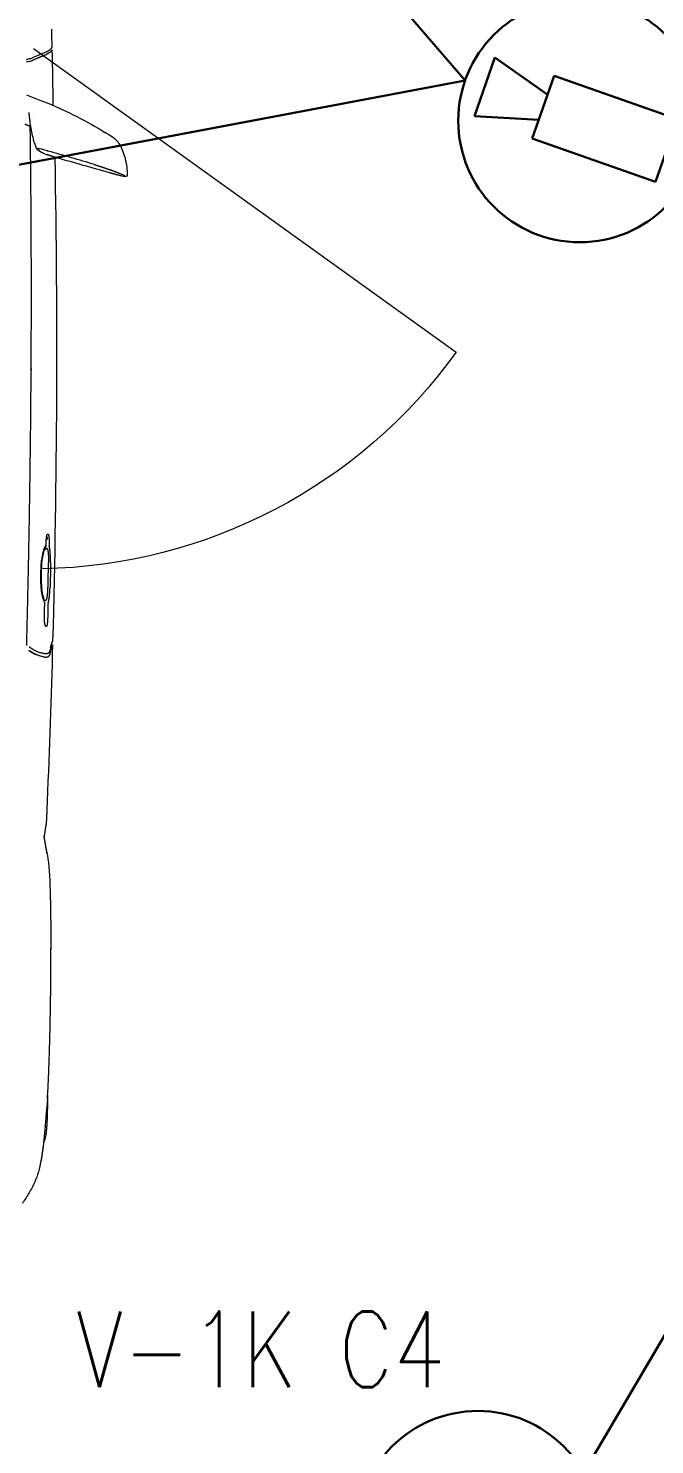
# Model space of a CAD drawing. Extents: x -1073 to 35213, y -1180 to 6950.
# Drawn here: x 18336.3 to 18468.5, y 469.2 to 768.2 of the extents above; entities that cross this region are included whole.
import ezdxf

# ---------------------------------------------------------------- set-up
doc = ezdxf.new("R2010")
doc.units = 0
doc.header["$LTSCALE"] = 25
doc.layers.get('0').update_dxf_attribs({"color": 9, "lineweight": 9})
for name, color, linetype, lineweight in [('04', 9, 'Continuous', 9), ('E-DAHİLİ DOME KAMERA', 7, 'Continuous', 30), ('E-DAHİLİ KAMERA', 7, 'Continuous', 30), ('E-YAZI', 7, 'Continuous', 30)]:
    doc.layers.add(name, color=color, linetype=linetype, lineweight=lineweight)
doc.styles.add('E-YAZI', font='txttw.shx')

# ---------------------------------------------------------------- blocks, each defined once
blk = doc.blocks.new('p-araba-polo')
for p, q in [((1.2434, -0.7769), (1.8845, -1.6687)), ((1.2645, -0.7695), (1.2641, -0.7711)), ((1.2704, -0.7677), (1.2691, -0.7722)), ((1.3524, -0.7899), (1.3581, -0.8058)), ((2.8823, -0.8027), (2.9054, -0.7989)), ((3.4804, -0.8048), (3.4804, -0.8048)), ((2.5081, -0.8127), (2.4946, -0.8171)), ((2.5182, -0.8123), (2.5016, -0.8169))]:
    blk.add_line(p, q)
at = {"flags": 128}
for points in [[(2.9369, -0.8043), (2.9413, -0.8051), (2.9443, -0.8057)], [(1.2022, -0.8147), (1.2141, -0.8149), (1.2407, -0.8155)], [(1.5137, -0.9707), (1.5136, -0.9695), (1.5134, -0.9681)]]:
    blk.add_lwpolyline(points, dxfattribs=at)
blk.add_arc((1.2434, -0.7769), 1.0984, 305.7081, 359.024)
for points, degree, knots in [([(1.2641, -0.7711), (1.2629, -0.7735), (1.2606, -0.7782), (1.2576, -0.7851), (1.2549, -0.7918), (1.2524, -0.798), (1.251, -0.8014), (1.2503, -0.8031)], 3, [0, 0, 0, 0, 0.200006, 0.400013, 0.600017, 0.800016, 1, 1, 1, 1]), ([(1.266, -0.7617), (1.2657, -0.7629), (1.2652, -0.7656), (1.2647, -0.7682), (1.2645, -0.7695)], 3, [0, 0, 0, 0, 0.46415, 1, 1, 1, 1]), ([(1.4428, -0.7788), (1.4397, -0.778), (1.4335, -0.7763), (1.4242, -0.7741), (1.4149, -0.7722), (1.4057, -0.7706), (1.3964, -0.7693), (1.3872, -0.7682), (1.3811, -0.7677), (1.3781, -0.7674)], 3, [0, 0, 0, 0, 0.142855, 0.285712, 0.42857, 0.571428, 0.714286, 0.857143, 1, 1, 1, 1]), ([(2.5061, -0.7672), (2.5071, -0.7685), (2.509, -0.7711), (2.5114, -0.775), (2.5136, -0.7788), (2.5154, -0.7826), (2.5169, -0.7863), (2.5182, -0.7899), (2.5191, -0.7932), (2.5199, -0.7963), (2.5202, -0.7981), (2.5203, -0.799)], 3, [0, 0, 0, 0, 0.111111, 0.222222, 0.333334, 0.444446, 0.555558, 0.666671, 0.77778, 0.888892, 1, 1, 1, 1]), ([(2.5223, -0.7812), (2.5218, -0.78), (2.5207, -0.7777), (2.5187, -0.7741), (2.5165, -0.7705), (2.5148, -0.7681), (2.514, -0.7669)], 3, [0, 0, 0, 0, 0.250011, 0.500014, 0.750025, 1, 1, 1, 1]), ([(3.63, -0.7819), (3.6367, -0.7793), (3.6464, -0.775), (3.6606, -0.7668), (3.6723, -0.7592), (3.6777, -0.7555), (3.6807, -0.7535), (3.6809, -0.7534)], 3, [0, 0, 0, 0, 0.436591, 0.634385, 0.751254, 0.983784, 1, 1, 1, 1]), ([(1.2503, -0.8031), (1.2499, -0.8039), (1.2491, -0.8056), (1.2481, -0.8076), (1.2471, -0.8093), (1.2462, -0.8107), (1.2453, -0.8119), (1.2445, -0.8129), (1.2438, -0.8137), (1.2431, -0.8143), (1.2425, -0.8148), (1.2419, -0.8151), (1.2414, -0.8154), (1.241, -0.8155), (1.2407, -0.8155), (1.2406, -0.8155)], 3, [0, 0, 0, 0, 0.07794, 0.15591, 0.233922, 0.311977, 0.39007, 0.468193, 0.546341, 0.624507, 0.702688, 0.780882, 0.859085, 0.937296, 1, 1, 1, 1]), ([(1.4624, -0.7935), (1.4598, -0.7889), (1.4571, -0.7846), (1.4542, -0.7825), (1.4531, -0.782)], 3, [0, 0, 0, 0, 0.780073, 1, 1, 1, 1]), ([(2.2716, -0.8049), (2.2712, -0.805), (2.2703, -0.8053), (2.2693, -0.8057), (2.2687, -0.8062), (2.2682, -0.8066), (2.2682, -0.8069), (2.2682, -0.8071)], 3, [0, 0, 0, 0, 0.200032, 0.399941, 0.599916, 0.79985, 1, 1, 1, 1]), ([(2.2737, -0.8044), (2.2733, -0.8045), (2.2726, -0.8046), (2.2719, -0.8048), (2.2716, -0.8049)], 3, [0, 0, 0, 0, 0.50004, 1, 1, 1, 1]), ([(2.2768, -0.8039), (2.2763, -0.804), (2.2752, -0.8041), (2.2742, -0.8043), (2.2737, -0.8044)], 3, [0, 0, 0, 0, 0.500746, 1, 1, 1, 1]), ([(2.2741, -0.8055), (2.2741, -0.8055), (2.2742, -0.8056), (2.2743, -0.8056), (2.2744, -0.8057), (2.2746, -0.8057), (2.2748, -0.8058), (2.275, -0.8058), (2.2752, -0.8058), (2.2754, -0.8059), (2.2757, -0.8059), (2.2759, -0.8059), (2.2762, -0.8059), (2.2765, -0.8059), (2.2768, -0.8059), (2.277, -0.8059), (2.2773, -0.8059), (2.2776, -0.8059), (2.2779, -0.8059), (2.2782, -0.8059), (2.2785, -0.8058), (2.2787, -0.8058), (2.279, -0.8058), (2.2792, -0.8057), (2.2794, -0.8057), (2.2796, -0.8056), (2.2797, -0.8056), (2.2798, -0.8055), (2.2799, -0.8054), (2.28, -0.8054), (2.28, -0.8053), (2.28, -0.8053), (2.28, -0.8052), (2.2799, -0.8051), (2.2798, -0.8051), (2.2797, -0.805), (2.2796, -0.805), (2.2794, -0.805), (2.2792, -0.8049), (2.2791, -0.8049), (2.2788, -0.8048), (2.2786, -0.8048), (2.2783, -0.8048), (2.2781, -0.8048), (2.2778, -0.8048), (2.2775, -0.8047), (2.2773, -0.8047), (2.277, -0.8047), (2.2767, -0.8048), (2.2764, -0.8048), (2.2761, -0.8048), (2.2758, -0.8048), (2.2755, -0.8048), (2.2753, -0.8049), (2.275, -0.8049), (2.2748, -0.805), (2.2746, -0.805), (2.2744, -0.8051), (2.2743, -0.8051), (2.2742, -0.8052), (2.2741, -0.8052), (2.274, -0.8053), (2.274, -0.8054), (2.274, -0.8054), (2.2741, -0.8055)], 2, [0, 0, 0, 0.03125, 0.03125, 0.0625, 0.0625, 0.09375, 0.09375, 0.125, 0.125, 0.15625, 0.15625, 0.1875, 0.1875, 0.21875, 0.21875, 0.25, 0.25, 0.28125, 0.28125, 0.3125, 0.3125, 0.34375, 0.34375, 0.375, 0.375, 0.40625, 0.40625, 0.4375, 0.4375, 0.46875, 0.46875, 0.5, 0.5, 0.53125, 0.53125, 0.5625, 0.5625, 0.59375, 0.59375, 0.625, 0.625, 0.65625, 0.65625, 0.6875, 0.6875, 0.71875, 0.71875, 0.75, 0.75, 0.78125, 0.78125, 0.8125, 0.8125, 0.84375, 0.84375, 0.875, 0.875, 0.90625, 0.90625, 0.9375, 0.9375, 0.96875, 0.96875, 1, 1, 1]), ([(2.297, -0.8017), (2.2969, -0.8018), (2.2963, -0.8023), (2.295, -0.803), (2.2938, -0.8032), (2.2932, -0.8032)], 3, [0, 0, 0, 0, 0.130291, 0.564489, 1, 1, 1, 1]), ([(2.297, -0.8017), (2.2972, -0.8016), (2.301, -0.7987), (2.3136, -0.7955), (2.3248, -0.7943)], 3, [0, 0, 0, 0, 0.178952, 1, 1, 1, 1]), ([(2.2983, -0.8049), (2.2987, -0.8043), (2.2995, -0.8032), (2.3004, -0.8021), (2.3008, -0.8016)], 3, [0, 0, 0, 0, 0.500003, 1, 1, 1, 1]), ([(2.2989, -0.8054), (2.2988, -0.8053), (2.2986, -0.8052), (2.2984, -0.805), (2.2983, -0.8049)], 3, [0, 0, 0, 0, 0.500356, 1, 1, 1, 1]), ([(2.2986, -0.8051), (2.2986, -0.8051), (2.2986, -0.8051), (2.2986, -0.8051), (2.2986, -0.8051), (2.2986, -0.8051), (2.2986, -0.8051), (2.2986, -0.8051), (2.2986, -0.8051), (2.2986, -0.8051), (2.2986, -0.8051)], 5, [0, 0, 0, 0, 0, 0, 1, 1, 1, 1, 1, 1.000001, 1.000001, 1.000001, 1.000001, 1.000001, 1.000001]), ([(2.2998, -0.8059), (2.2997, -0.8058), (2.2993, -0.8057), (2.2991, -0.8055), (2.2989, -0.8054)], 3, [0, 0, 0, 0, 0.50055, 1, 1, 1, 1]), ([(2.3008, -0.8016), (2.3013, -0.8011), (2.3022, -0.8), (2.3025, -0.7993), (2.3027, -0.799)], 3, [0, 0, 0, 0, 0.509408, 1, 1, 1, 1]), ([(2.3786, -0.7927), (2.3767, -0.7926), (2.373, -0.7924), (2.3675, -0.7922), (2.362, -0.7922), (2.3565, -0.7921), (2.3511, -0.7922), (2.3456, -0.7924), (2.3402, -0.7926), (2.3347, -0.7929), (2.3293, -0.7932), (2.3257, -0.7936), (2.3238, -0.7938)], 3, [0, 0, 0, 0, 0.102987, 0.20371, 0.303045, 0.401606, 0.499856, 0.598179, 0.696932, 0.796495, 0.89732, 1, 1, 1, 1]), ([(2.38, -0.8073), (2.3784, -0.8073), (2.3751, -0.8074), (2.37, -0.8076), (2.3649, -0.8077), (2.3598, -0.8078), (2.3547, -0.8079), (2.3495, -0.808), (2.3444, -0.8081), (2.3392, -0.8082), (2.3341, -0.8083), (2.3308, -0.8083), (2.3291, -0.8083)], 3, [0, 0, 0, 0, 0.1002, 0.200233, 0.300317, 0.400316, 0.500131, 0.599928, 0.699887, 0.799935, 0.899923, 1, 1, 1, 1]), ([(2.4127, -0.8005), (2.4122, -0.8001), (2.4111, -0.7995), (2.409, -0.7985), (2.4066, -0.7976), (2.4038, -0.7967), (2.4007, -0.7958), (2.3974, -0.7951), (2.3938, -0.7944), (2.3902, -0.7939), (2.3864, -0.7934), (2.3825, -0.793), (2.3799, -0.7928), (2.3786, -0.7927)], 3, [0, 0, 0, 0, 0.094086, 0.18838, 0.282166, 0.375067, 0.46693, 0.557743, 0.647572, 0.736525, 0.824751, 0.912466, 1, 1, 1, 1]), ([(2.4069, -0.804), (2.4065, -0.8042), (2.4056, -0.8046), (2.4038, -0.8051), (2.4017, -0.8055), (2.3992, -0.8059), (2.3965, -0.8062), (2.3935, -0.8065), (2.3903, -0.8067), (2.387, -0.8069), (2.3836, -0.8071), (2.3812, -0.8072), (2.38, -0.8073)], 3, [0, 0, 0, 0, 0.099981, 0.199964, 0.299947, 0.399942, 0.499946, 0.599951, 0.699957, 0.799971, 0.899986, 1, 1, 1, 1]), ([(2.4078, -0.8035), (2.4077, -0.8036), (2.4074, -0.8038), (2.4071, -0.8039), (2.4069, -0.804)], 3, [0, 0, 0, 0, 0.500231, 1, 1, 1, 1]), ([(2.4088, -0.802), (2.4088, -0.8022), (2.4086, -0.8028), (2.4081, -0.8033), (2.4078, -0.8035)], 3, [0, 0, 0, 0, 0.494147, 1, 1, 1, 1]), ([(2.4141, -0.8073), (2.4182, -0.8072), (2.4266, -0.8071), (2.4349, -0.8069), (2.4391, -0.8068)], 3, [0, 0, 0, 0, 0.500013, 1, 1, 1, 1]), ([(2.4391, -0.8068), (2.4409, -0.8067), (2.4445, -0.8066), (2.4481, -0.8064), (2.4499, -0.8063)], 3, [0, 0, 0, 0, 0.500042, 1, 1, 1, 1]), ([(2.4499, -0.8063), (2.4506, -0.8063), (2.4519, -0.8062), (2.4532, -0.8061), (2.4538, -0.8061)], 3, [0, 0, 0, 0, 0.500317, 1, 1, 1, 1]), ([(2.4538, -0.8061), (2.4544, -0.806), (2.4557, -0.8059), (2.4569, -0.8058), (2.4575, -0.8057)], 3, [0, 0, 0, 0, 0.500536, 1, 1, 1, 1]), ([(2.4595, -0.801), (2.4592, -0.8009), (2.4586, -0.8007), (2.4578, -0.8006), (2.4574, -0.8006)], 3, [0, 0, 0, 0, 0.499947, 1, 1, 1, 1]), ([(2.463, -0.8024), (2.4629, -0.8023), (2.4626, -0.802), (2.4618, -0.8016), (2.4608, -0.8013), (2.46, -0.8011), (2.4595, -0.801)], 3, [0, 0, 0, 0, 0.250841, 0.501885, 0.750982, 1, 1, 1, 1]), ([(2.5203, -0.799), (2.5205, -0.7998), (2.5207, -0.8015), (2.5207, -0.8036), (2.5205, -0.8053), (2.5202, -0.8067), (2.5197, -0.8079), (2.519, -0.809), (2.5182, -0.8098), (2.5173, -0.8105), (2.5162, -0.8111), (2.5151, -0.8116), (2.514, -0.812), (2.5127, -0.8123), (2.5119, -0.8124), (2.5115, -0.8125)], 3, [0, 0, 0, 0, 0.076921, 0.153841, 0.230758, 0.307684, 0.38461, 0.461531, 0.538451, 0.615377, 0.692305, 0.769227, 0.846147, 0.923076, 1, 1, 1, 1]), ([(2.5278, -0.7987), (2.5276, -0.7979), (2.5274, -0.7964), (2.5268, -0.7937), (2.526, -0.7908), (2.525, -0.7877), (2.5238, -0.7845), (2.5228, -0.7823), (2.5223, -0.7812)], 3, [0, 0, 0, 0, 0.166664, 0.333329, 0.499996, 0.666663, 0.833332, 1, 1, 1, 1]), ([(2.8823, -0.8027), (2.8825, -0.8028), (2.8829, -0.8029), (2.883, -0.8032), (2.8829, -0.8032), (2.8827, -0.8032), (2.8826, -0.8032)], 3, [0, 0, 0, 0, 0.249685, 0.499599, 0.749749, 1, 1, 1, 1]), ([(2.9447, -0.8057), (2.948, -0.8063), (2.9714, -0.8098), (3.0015, -0.8114), (3.0343, -0.8121)], 3, [0, 0, 0, 0, 0.131477, 1, 1, 1, 1]), ([(3.46, -0.8061), (3.4566, -0.8063), (3.4499, -0.8067), (3.4362, -0.8075), (3.4129, -0.8086), (3.3796, -0.8099), (3.339, -0.8111), (3.2984, -0.812), (3.2603, -0.8127), (3.226, -0.8131), (3.193, -0.8134), (3.1656, -0.8135), (3.1487, -0.8134), (3.1435, -0.8134)], 3, [0, 0, 0, 0, 0.03531, 0.070597, 0.141114, 0.269195, 0.390859, 0.518959, 0.640794, 0.737038, 0.833171, 0.948447, 1, 1, 1, 1]), ([(3.4534, -0.8065), (3.4733, -0.8062), (3.5024, -0.8054), (3.5233, -0.8042), (3.533, -0.8032), (3.5394, -0.8022), (3.5462, -0.8005), (3.5507, -0.7987), (3.5521, -0.7981)], 3, [0, 0, 0, 0, 0.418831, 0.714948, 0.835581, 0.907738, 0.972168, 1, 1, 1, 1]), ([(3.4649, -0.8058), (3.4648, -0.8058), (3.4647, -0.8058), (3.4648, -0.8058), (3.4649, -0.8058)], 3, [0, 0, 0, 0, 0.506131, 1, 1, 1, 1]), ([(3.4649, -0.8058), (3.4695, -0.8055), (3.4787, -0.8047), (3.4878, -0.8037), (3.4924, -0.8031)], 3, [0, 0, 0, 0, 0.500005, 1, 1, 1, 1]), ([(3.4924, -0.8031), (3.496, -0.8029), (3.5031, -0.8024), (3.5136, -0.8016), (3.5237, -0.8008), (3.5336, -0.8), (3.5432, -0.799), (3.5524, -0.798), (3.5613, -0.797), (3.5699, -0.7958), (3.5781, -0.7946), (3.5859, -0.7933), (3.5934, -0.7919), (3.5988, -0.7908), (3.6016, -0.7902), (3.6022, -0.7901)], 3, [0, 0, 0, 0, 0.08164, 0.163278, 0.244914, 0.326547, 0.408179, 0.489811, 0.571441, 0.653071, 0.734702, 0.816332, 0.897962, 0.979592, 1, 1, 1, 1]), ([(3.5624, -0.7968), (3.5668, -0.7962), (3.5918, -0.7928), (3.6137, -0.7881), (3.6286, -0.7825), (3.63, -0.7819)], 3, [0, 0, 0, 0, 0.15043, 0.932957, 1, 1, 1, 1]), ([(1.2457, -0.8156), (1.2458, -0.8156), (1.2463, -0.8156), (1.2468, -0.8154), (1.2471, -0.8153)], 3, [0, 0, 0, 0, 0.428562, 1, 1, 1, 1]), ([(1.3093, -0.8169), (1.3093, -0.8169), (1.3091, -0.8171), (1.3093, -0.8173), (1.3095, -0.8173), (1.3096, -0.8173)], 3, [0, 0, 0, 0, 0.249605, 0.624714, 1, 1, 1, 1]), ([(2.2722, -0.8088), (2.2727, -0.8089), (2.2738, -0.8091), (2.2758, -0.8092), (2.2772, -0.8093), (2.2779, -0.8094)], 3, [0, 0, 0, 0, 0.335117, 0.665479, 1, 1, 1, 1]), ([(2.2779, -0.8094), (2.2791, -0.8094), (2.2814, -0.8095), (2.2838, -0.8095), (2.285, -0.8094)], 3, [0, 0, 0, 0, 0.498978, 1, 1, 1, 1]), ([(2.3275, -0.8125), (2.3294, -0.8126), (2.333, -0.8126), (2.3386, -0.8125), (2.3441, -0.8125), (2.3495, -0.8124), (2.355, -0.8123), (2.3604, -0.8122), (2.3659, -0.8121), (2.3713, -0.8119), (2.3768, -0.8117), (2.3804, -0.8115), (2.3822, -0.8115)], 3, [0, 0, 0, 0, 0.102849, 0.203676, 0.303192, 0.4019, 0.500189, 0.598402, 0.69691, 0.796181, 0.896881, 1, 1, 1, 1]), ([(2.519, -0.8089), (2.519, -0.8089), (2.519, -0.8089), (2.519, -0.8089), (2.519, -0.8089), (2.519, -0.8089), (2.519, -0.8089), (2.519, -0.8089), (2.519, -0.8089), (2.519, -0.8089), (2.519, -0.8089)], 5, [0, 0, 0, 0, 0, 0, 1, 1, 1, 1, 1, 1.000001, 1.000001, 1.000001, 1.000001, 1.000001, 1.000001]), ([(1.4494, -0.9597), (1.4494, -0.9597), (1.4494, -0.9597), (1.4494, -0.9597), (1.4494, -0.9597), (1.4494, -0.9597), (1.4494, -0.9597)], 3, [0, 0, 0, 0, 1, 1, 1, 1.000001, 1.000001, 1.000001, 1.000001]), ([(1.4495, -0.9599), (1.4495, -0.9599), (1.4495, -0.9599), (1.4495, -0.9599), (1.4495, -0.9599), (1.4495, -0.9599), (1.4495, -0.9599)], 3, [0, 0, 0, 0, 1, 1, 1, 1.000001, 1.000001, 1.000001, 1.000001]), ([(1.4495, -0.9599), (1.4495, -0.9599), (1.4495, -0.9599), (1.4495, -0.9599), (1.4495, -0.9599), (1.4495, -0.9599), (1.4495, -0.9599)], 3, [0, 0, 0, 0, 1, 1, 1, 1.000001, 1.000001, 1.000001, 1.000001]), ([(1.4495, -0.9602), (1.4495, -0.9602), (1.4495, -0.9602), (1.4495, -0.9602), (1.4495, -0.9602), (1.4495, -0.9602), (1.4495, -0.9602)], 3, [0, 0, 0, 0, 1, 1, 1, 1, 1, 1, 1]), ([(1.4495, -0.9603), (1.4495, -0.9603), (1.4495, -0.9603), (1.4495, -0.9603), (1.4495, -0.9603), (1.4495, -0.9603), (1.4495, -0.9603)], 3, [0, 0, 0, 0, 1, 1, 1, 1, 1, 1, 1]), ([(1.4497, -0.9607), (1.4497, -0.9607), (1.4497, -0.9607), (1.4497, -0.9607), (1.4497, -0.9607), (1.4497, -0.9607), (1.4497, -0.9607)], 3, [0, 0, 0, 0, 1, 1, 1, 1.000001, 1.000001, 1.000001, 1.000001])]:
    blk.add_open_spline(points, degree=degree, knots=knots)
for points, degree in [([(1.2691, -0.7722), (1.2662, -0.7781), (1.2636, -0.7837), (1.2613, -0.7892), (1.2593, -0.7946), (1.2574, -0.7994), (1.2557, -0.8032)], 6), ([(1.2704, -0.7676), (1.2708, -0.7657), (1.2712, -0.7637), (1.2715, -0.7617)], 3), ([(1.3412, -0.7619), (1.3449, -0.7712), (1.3486, -0.7806), (1.3524, -0.7899)], 3), ([(1.3844, -0.7736), (1.3844, -0.7736), (1.3845, -0.7736), (1.3845, -0.7736), (1.3845, -0.7736)], 4), ([(1.3845, -0.7736), (1.3845, -0.7736), (1.3845, -0.7736), (1.3845, -0.7736)], 3), ([(1.4076, -0.771), (1.4061, -0.767), (1.4046, -0.7629), (1.4031, -0.7589)], 3), ([(1.4031, -0.7589), (1.4046, -0.7629), (1.4061, -0.767), (1.4076, -0.771)], 3), ([(2.5038, -0.7623), (2.321, -0.767), (2.1382, -0.7705), (1.9555, -0.7726), (1.7727, -0.7732), (1.5899, -0.7723), (1.4072, -0.7698)], 6), ([(1.9191, -0.7717), (1.9195, -0.7717), (1.9199, -0.7717), (1.9204, -0.7717), (1.9208, -0.7717), (1.9212, -0.7717), (1.9216, -0.7717), (1.9221, -0.7717)], 7), ([(1.9263, -0.7717), (1.9263, -0.7717), (1.9263, -0.7717), (1.9263, -0.7717), (1.9263, -0.7717), (1.9263, -0.7717)], 5), ([(1.9263, -0.7717), (1.9263, -0.7717), (1.9263, -0.7717), (1.9263, -0.7717)], 3), ([(2.514, -0.7669), (2.5155, -0.769), (2.5168, -0.771), (2.5181, -0.7731), (2.5193, -0.7751), (2.5204, -0.7772), (2.5214, -0.7792), (2.5223, -0.7812)], 7), ([(1.2471, -0.8153), (1.248, -0.8148), (1.249, -0.814), (1.2503, -0.8126), (1.2518, -0.8109), (1.2536, -0.8078), (1.2557, -0.8032)], 6), ([(1.2557, -0.8032), (1.2557, -0.8032), (1.2557, -0.8032), (1.2557, -0.8032)], 3), ([(1.3581, -0.8058), (1.3759, -0.8479), (1.3959, -0.8891), (1.4202, -0.9276)], 3), ([(1.4428, -0.7788), (1.444, -0.7792), (1.4452, -0.7795), (1.4465, -0.7799), (1.4477, -0.7803), (1.4489, -0.7807), (1.4502, -0.781), (1.4514, -0.7814), (1.4526, -0.7818)], 8), ([(1.4526, -0.7818), (1.4527, -0.7819), (1.4528, -0.7819), (1.4528, -0.7819), (1.4529, -0.7819), (1.453, -0.782), (1.4531, -0.782), (1.4532, -0.782)], 7), ([(1.4545, -0.7837), (1.4542, -0.7826), (1.4535, -0.7821), (1.4526, -0.7818)], 3), ([(1.4526, -0.7818), (1.4535, -0.7821), (1.4542, -0.7826), (1.4545, -0.7837)], 3), ([(1.4544, -0.7868), (1.4547, -0.7861), (1.4548, -0.7852), (1.4546, -0.7845)], 3), ([(1.4546, -0.7845), (1.4548, -0.7852), (1.4547, -0.7861), (1.4544, -0.7868)], 3), ([(1.455, -0.7901), (1.4547, -0.789), (1.4546, -0.7881), (1.4545, -0.7875)], 3), ([(1.4549, -0.7896), (1.4549, -0.7898), (1.455, -0.79), (1.455, -0.7901)], 3), ([(1.4597, -0.8079), (1.4579, -0.8017), (1.456, -0.795), (1.455, -0.7901)], 3), ([(1.4591, -0.8058), (1.4592, -0.8061), (1.4592, -0.8064), (1.4593, -0.8067), (1.4594, -0.807), (1.4595, -0.8073), (1.4596, -0.8076), (1.4597, -0.8079)], 7), ([(1.4597, -0.8079), (1.4595, -0.8072), (1.4593, -0.8065), (1.4591, -0.8058)], 3), ([(1.462, -0.7931), (1.4623, -0.7933), (1.4625, -0.7937), (1.4626, -0.7941)], 3), ([(1.4626, -0.7941), (1.4625, -0.7937), (1.4623, -0.7933), (1.462, -0.7931)], 3), ([(1.4674, -0.8052), (1.4652, -0.7989), (1.4637, -0.796), (1.4624, -0.7935)], 3), ([(1.4673, -0.8051), (1.4674, -0.8052), (1.4675, -0.8053), (1.4675, -0.8054)], 3), ([(1.4675, -0.8054), (1.4675, -0.8053), (1.4674, -0.8052), (1.4673, -0.8051)], 3), ([(1.474, -0.8265), (1.4732, -0.8236), (1.4722, -0.8203), (1.4712, -0.817), (1.4702, -0.8138), (1.4693, -0.8107), (1.4683, -0.8078), (1.4675, -0.8054)], 7), ([(2.2682, -0.8071), (2.2683, -0.8075), (2.2688, -0.8079), (2.2696, -0.8082), (2.2707, -0.8085), (2.2722, -0.8088)], 5), ([(2.2737, -0.8044), (2.2732, -0.8045), (2.2728, -0.8046), (2.2724, -0.8047), (2.272, -0.8048), (2.2716, -0.8049)], 5), ([(2.2839, -0.8035), (2.2825, -0.8035), (2.2809, -0.8036), (2.2796, -0.8037), (2.2782, -0.8038), (2.2768, -0.8039)], 5), ([(2.2917, -0.8033), (2.2906, -0.8033), (2.2894, -0.8033), (2.2883, -0.8034), (2.2872, -0.8034), (2.2861, -0.8034), (2.285, -0.8035), (2.2839, -0.8035)], 7), ([(2.2917, -0.8033), (2.2891, -0.8034), (2.2865, -0.8034), (2.2839, -0.8035)], 3), ([(2.2917, -0.8033), (2.2934, -0.8013), (2.2971, -0.7992), (2.3027, -0.7971), (2.3094, -0.7957), (2.3164, -0.7946), (2.3238, -0.7938)], 6), ([(2.2932, -0.8032), (2.2927, -0.8032), (2.2922, -0.8033), (2.2917, -0.8033)], 3), ([(2.2932, -0.8032), (2.2929, -0.8033), (2.2926, -0.8033), (2.2923, -0.8033), (2.292, -0.8033), (2.2917, -0.8033)], 5), ([(2.2983, -0.8049), (2.2984, -0.805), (2.2985, -0.805), (2.2986, -0.8051), (2.2986, -0.8052), (2.2987, -0.8053), (2.2988, -0.8053), (2.2989, -0.8054)], 7), ([(2.2989, -0.8054), (2.2992, -0.8056), (2.2995, -0.8057), (2.2998, -0.8059)], 3), ([(2.2998, -0.8059), (2.302, -0.8069), (2.3057, -0.8077), (2.3109, -0.8081), (2.3168, -0.8082), (2.3226, -0.8083), (2.3291, -0.8083)], 6), ([(2.3027, -0.799), (2.3027, -0.7989), (2.3027, -0.7989), (2.3027, -0.7989)], 3), ([(2.3248, -0.7943), (2.3419, -0.7927), (2.3604, -0.7923), (2.3779, -0.7933)], 3), ([(2.3779, -0.7933), (2.3912, -0.7942), (2.4044, -0.7974), (2.408, -0.7997)], 3), ([(2.4141, -0.8073), (2.412, -0.8084), (2.4082, -0.8094), (2.4026, -0.8101), (2.3961, -0.8107), (2.3894, -0.8111), (2.3822, -0.8115)], 6), ([(2.4088, -0.802), (2.409, -0.8013), (2.4089, -0.8007), (2.4086, -0.8)], 3), ([(2.4377, -0.7999), (2.4327, -0.8), (2.4277, -0.8001), (2.4227, -0.8002), (2.4177, -0.8003), (2.4127, -0.8005)], 5), ([(2.4127, -0.8004), (2.4127, -0.8005), (2.4127, -0.8005), (2.4127, -0.8005), (2.4127, -0.8005)], 4), ([(2.4127, -0.8004), (2.4127, -0.8005), (2.4127, -0.8005), (2.4127, -0.8005), (2.4127, -0.8005)], 4), ([(2.4486, -0.7999), (2.4464, -0.7998), (2.4443, -0.7998), (2.4421, -0.7998), (2.4399, -0.7998), (2.4377, -0.7999)], 5), ([(2.4391, -0.8068), (2.4412, -0.8067), (2.4435, -0.8066), (2.4456, -0.8066), (2.4478, -0.8065), (2.4499, -0.8063)], 5), ([(2.4574, -0.8006), (2.4558, -0.8003), (2.4541, -0.8001), (2.4523, -0.8), (2.4504, -0.7999), (2.4486, -0.7999)], 5), ([(2.4499, -0.8063), (2.4507, -0.8063), (2.4515, -0.8063), (2.4523, -0.8062), (2.453, -0.8062), (2.4538, -0.8061)], 5), ([(2.4595, -0.801), (2.4592, -0.8009), (2.4588, -0.8008), (2.4583, -0.8007), (2.4579, -0.8006), (2.4574, -0.8006)], 5), ([(2.4575, -0.8057), (2.4594, -0.8055), (2.4611, -0.8051), (2.4623, -0.8048), (2.4631, -0.8044), (2.4633, -0.804)], 5), ([(2.463, -0.8024), (2.4627, -0.8021), (2.4622, -0.8018), (2.4615, -0.8015), (2.4606, -0.8012), (2.4595, -0.801)], 5), ([(2.4633, -0.804), (2.4634, -0.8036), (2.4635, -0.8034), (2.4634, -0.803), (2.4633, -0.8028), (2.463, -0.8024)], 5), ([(2.5016, -0.8169), (2.6117, -0.8139), (2.7216, -0.8101), (2.8316, -0.8056)], 3), ([(2.5278, -0.7987), (2.5285, -0.8037), (2.5283, -0.807), (2.5272, -0.8087), (2.5256, -0.8104), (2.5236, -0.8113), (2.5213, -0.8119), (2.5189, -0.8123)], 7), ([(2.8316, -0.8056), (2.8487, -0.8049), (2.8658, -0.8042), (2.8829, -0.8032)], 3), ([(2.8316, -0.8056), (2.8316, -0.8056), (2.8316, -0.8056), (2.8316, -0.8055), (2.8316, -0.8053), (2.8316, -0.805)], 5), ([(2.8316, -0.805), (2.8316, -0.8052), (2.8316, -0.8054), (2.8316, -0.8056), (2.8316, -0.8056), (2.8316, -0.8056)], 5), ([(2.8823, -0.8027), (2.8827, -0.8028), (2.8829, -0.803), (2.883, -0.8031), (2.883, -0.8032), (2.8829, -0.8032), (2.8827, -0.8032)], 6), ([(2.943, -0.8054), (2.935, -0.804), (2.9273, -0.8026), (2.9198, -0.8013), (2.9125, -0.8001), (2.9054, -0.7989)], 5), ([(2.9054, -0.7989), (2.9062, -0.799), (2.907, -0.7992), (2.9078, -0.7993)], 3), ([(2.943, -0.8054), (2.9429, -0.8054), (2.9428, -0.8054), (2.9427, -0.8054)], 3), ([(2.9428, -0.8054), (2.9428, -0.8054), (2.9428, -0.8054), (2.9428, -0.8054), (2.9429, -0.8054), (2.9429, -0.8054), (2.9429, -0.8054), (2.943, -0.8054), (2.943, -0.8054)], 8), ([(2.9433, -0.8055), (2.9432, -0.8055), (2.9432, -0.8055), (2.9431, -0.8055), (2.9431, -0.8055), (2.943, -0.8054)], 5), ([(2.943, -0.8054), (2.9431, -0.8055), (2.9431, -0.8055), (2.9432, -0.8055), (2.9433, -0.8055), (2.9433, -0.8055)], 5), ([(2.9434, -0.8055), (2.9433, -0.8055), (2.9431, -0.8055), (2.943, -0.8054)], 3), ([(3.4597, -0.8061), (3.4598, -0.8061), (3.4598, -0.8061), (3.4599, -0.8061), (3.4599, -0.8061), (3.46, -0.8061), (3.46, -0.8061)], 6), ([(3.4645, -0.8058), (3.4646, -0.8058), (3.4647, -0.8058), (3.4648, -0.8058), (3.4649, -0.8058)], 4), ([(3.4646, -0.8058), (3.4646, -0.8058), (3.4647, -0.8058), (3.4648, -0.8058), (3.4649, -0.8058)], 4), ([(3.4646, -0.8058), (3.4646, -0.8058), (3.4647, -0.8058), (3.4648, -0.8058), (3.4648, -0.8058), (3.4649, -0.8058), (3.4649, -0.8058)], 6), ([(3.4646, -0.8058), (3.4646, -0.8058), (3.4646, -0.8058), (3.4646, -0.8058)], 3), ([(3.4646, -0.8058), (3.4646, -0.8058), (3.4647, -0.8058), (3.4647, -0.8058), (3.4648, -0.8058), (3.4649, -0.8058), (3.4649, -0.8058)], 6), ([(3.4649, -0.8058), (3.4648, -0.8058), (3.4648, -0.8058), (3.4647, -0.8058), (3.4647, -0.8058), (3.4648, -0.8058), (3.4649, -0.8058)], 6), ([(1.2021, -0.8147), (1.2022, -0.8147), (1.2023, -0.8147), (1.2023, -0.8147)], 3), ([(1.2459, -0.8156), (1.2461, -0.8156), (1.2463, -0.8156), (1.2465, -0.8155), (1.2468, -0.8154), (1.2471, -0.8153)], 5), ([(1.2462, -0.8156), (1.2852, -0.8164), (1.3242, -0.8172), (1.3633, -0.8178)], 3), ([(1.3096, -0.8173), (1.3094, -0.8173), (1.3093, -0.8173), (1.3092, -0.8173), (1.3091, -0.8171), (1.3092, -0.817), (1.3093, -0.8168)], 6), ([(1.4597, -0.8079), (1.4597, -0.8079), (1.4597, -0.8079), (1.4597, -0.8079)], 3), ([(1.4597, -0.8079), (1.4597, -0.8079), (1.4597, -0.8079), (1.4597, -0.8079)], 3), ([(1.4882, -0.9052), (1.4785, -0.8731), (1.4689, -0.8405), (1.4597, -0.8079)], 3), ([(1.4726, -0.8217), (1.8132, -0.8277), (2.154, -0.8262), (2.4946, -0.8171)], 3), ([(1.5054, -0.937), (1.4952, -0.9003), (1.4846, -0.8634), (1.474, -0.8265)], 3), ([(1.474, -0.8265), (1.474, -0.8265), (1.474, -0.8265), (1.474, -0.8265)], 3), ([(1.4752, -0.8307), (1.475, -0.8301), (1.4749, -0.8295), (1.4747, -0.8289), (1.4745, -0.8283), (1.4743, -0.8277), (1.4742, -0.8271), (1.474, -0.8265)], 7), ([(1.474, -0.8265), (1.474, -0.8265), (1.474, -0.8265), (1.474, -0.8265)], 3), ([(2.2779, -0.8094), (2.2793, -0.8094), (2.2807, -0.8094), (2.2821, -0.8095), (2.2836, -0.8095), (2.285, -0.8094)], 5), ([(2.285, -0.8094), (2.2867, -0.8094), (2.2881, -0.8094), (2.2897, -0.8094), (2.2913, -0.8094), (2.2929, -0.8094)], 5), ([(2.285, -0.8094), (2.2876, -0.8094), (2.2902, -0.8094), (2.2929, -0.8094)], 3), ([(2.3275, -0.8125), (2.3198, -0.8125), (2.3127, -0.8123), (2.3055, -0.812), (2.2994, -0.8115), (2.2952, -0.8105), (2.2929, -0.8094)], 6), ([(2.5081, -0.8127), (2.5088, -0.8127), (2.5095, -0.8127), (2.5101, -0.8126), (2.5108, -0.8126), (2.5115, -0.8125)], 5), ([(2.5115, -0.8125), (2.5115, -0.8125), (2.5116, -0.8125), (2.5116, -0.8125), (2.5117, -0.8125)], 4), ([(2.5115, -0.8125), (2.5115, -0.8125), (2.5116, -0.8125), (2.5116, -0.8125), (2.5117, -0.8125)], 4), ([(2.5182, -0.8123), (2.5184, -0.8123), (2.5187, -0.8123), (2.5189, -0.8123)], 3), ([(3.0344, -0.8121), (3.07, -0.8129), (3.1076, -0.8133), (3.1465, -0.8134)], 3), ([(1.4882, -0.9052), (1.4901, -0.9113), (1.4914, -0.9158), (1.4931, -0.9211), (1.495, -0.9267), (1.4964, -0.9304), (1.4978, -0.9343), (1.4991, -0.9376)], 7), ([(1.4882, -0.9052), (1.4882, -0.9052), (1.4882, -0.9052), (1.4882, -0.9052)], 3), ([(1.4882, -0.9052), (1.4882, -0.9052), (1.4882, -0.9052), (1.4882, -0.9052)], 3), ([(1.4496, -0.9605), (1.4386, -0.9555), (1.4345, -0.9495), (1.4302, -0.9441), (1.4257, -0.9363), (1.4202, -0.9276)], 5), ([(1.4202, -0.9276), (1.4202, -0.9277), (1.4203, -0.9277), (1.4203, -0.9278)], 3), ([(1.4203, -0.9278), (1.4203, -0.9278), (1.4202, -0.9277), (1.4202, -0.9277), (1.4202, -0.9277), (1.4202, -0.9276)], 5), ([(1.4295, -0.9406), (1.4295, -0.9407), (1.4296, -0.9408), (1.4297, -0.9409)], 3), ([(1.4296, -0.9409), (1.4296, -0.9408), (1.4295, -0.9407), (1.4295, -0.9406)], 3), ([(1.4991, -0.9376), (1.499, -0.9371), (1.4986, -0.9368), (1.4981, -0.9366)], 3), ([(1.4984, -0.9396), (1.4984, -0.9396), (1.4984, -0.9396), (1.4984, -0.9396), (1.4984, -0.9396), (1.4984, -0.9396)], 5), ([(1.4988, -0.937), (1.4989, -0.9372), (1.499, -0.9374), (1.4991, -0.9376)], 3), ([(1.5119, -0.9689), (1.5104, -0.9659), (1.5088, -0.9621), (1.5069, -0.9576), (1.505, -0.9529), (1.5031, -0.948), (1.5011, -0.9429), (1.4991, -0.9376)], 7), ([(1.5054, -0.9369), (1.5055, -0.937), (1.5053, -0.9371), (1.5048, -0.9369)], 3), ([(1.5108, -0.9561), (1.5101, -0.9537), (1.5094, -0.9511), (1.5087, -0.9484), (1.5079, -0.9456), (1.5071, -0.9428), (1.5063, -0.9399), (1.5054, -0.9369)], 7), ([(1.5134, -0.9681), (1.5131, -0.9657), (1.5123, -0.9616), (1.5108, -0.9563)], 3), ([(1.45, -0.961), (1.4499, -0.9609), (1.4497, -0.9608), (1.4496, -0.9605)], 3), ([(1.4496, -0.9605), (1.4497, -0.9607), (1.4498, -0.9608), (1.4498, -0.9609), (1.4499, -0.9609), (1.45, -0.961)], 5), ([(1.4499, -0.9609), (1.4693, -0.9696), (1.4905, -0.9751), (1.5118, -0.9747)], 3), ([(1.5119, -0.9689), (1.5119, -0.9689), (1.5119, -0.9689), (1.512, -0.9689), (1.512, -0.9689), (1.512, -0.9689)], 5), ([(1.512, -0.9689), (1.512, -0.9689), (1.512, -0.9689), (1.512, -0.9689), (1.5119, -0.9689), (1.5119, -0.9689), (1.5119, -0.9689), (1.5119, -0.9689)], 7), ([(1.5119, -0.9747), (1.5141, -0.9734), (1.5135, -0.972), (1.5137, -0.9707)], 3), ([(1.5126, -0.9702), (1.5125, -0.97), (1.5124, -0.9698), (1.5123, -0.9697), (1.5122, -0.9695), (1.5121, -0.9693), (1.5121, -0.9691), (1.512, -0.9689)], 7), ([(1.512, -0.9689), (1.5121, -0.9691), (1.5121, -0.9693), (1.5122, -0.9695), (1.5123, -0.9697), (1.5124, -0.9699), (1.5125, -0.97), (1.5126, -0.9702)], 7), ([(1.5126, -0.9702), (1.5129, -0.9708), (1.5132, -0.9712), (1.5134, -0.9714), (1.5136, -0.9714), (1.5137, -0.9712), (1.5137, -0.9707), (1.5136, -0.97)], 7)]:
    blk.add_open_spline(points, degree=degree)
blk = doc.blocks.new('100_DAHİLİ DOME KAMERA')
at = {"layer": 'E-DAHİLİ DOME KAMERA', "color": 4}
for p, q in [((-1.936, 0.715), (-1.936, -0.689)), ((0.82, 0.715), (-1.936, 0.715)), ((0.82, -0.689), (0.82, 0.715)), ((0.82, 0.294), (2.131, 0.668)), ((2.131, 0.668), (2.131, -0.643)), ((0.82, -0.268), (2.131, -0.643)), ((-1.936, -0.689), (0.82, -0.689))]:
    blk.add_line(p, q, dxfattribs=at)
at = {"layer": 'E-DAHİLİ DOME KAMERA', "color": 4, "linetype": 'Continuous'}
blk.add_circle((0, 0), 2.566, dxfattribs=at)
at = {"layer": 'E-DAHİLİ KAMERA', "color": 4}
for q in [(13.416, 6.264), (13.416, -6.264)]:
    blk.add_line((2.566, 0), q, dxfattribs=at)

msp = doc.modelspace()

# ---------------------------------------------------------------- block references
at = {"layer": '04', "xscale": -100, "yscale": 100, "zscale": 100, "rotation": 90}
msp.add_blockref('p-araba-polo', (18259.73, 888.27), dxfattribs=at)
at = {"layer": 'E-DAHİLİ DOME KAMERA', "zscale": 9.999999999999998}
for p, xscale, yscale, rotation in [((18452.73, 748.71), -10, 10, 340.6722867207876), ((18431.23, 450.62), -9.999999999999998, 9.999999999999998, 209.5205782704787)]:
    msp.add_blockref('100_DAHİLİ DOME KAMERA', p, dxfattribs=dict(at, xscale=xscale, yscale=yscale, rotation=rotation))

# ---------------------------------------------------------------- texts
at = {"layer": 'E-YAZI', "color": 6, "style": 'E-YAZI', "width": 0.8}
msp.add_text('V-1K C4', height=16, dxfattribs=at).set_placement((18346.42, 481.29))

doc.saveas('drawing.dxf')
